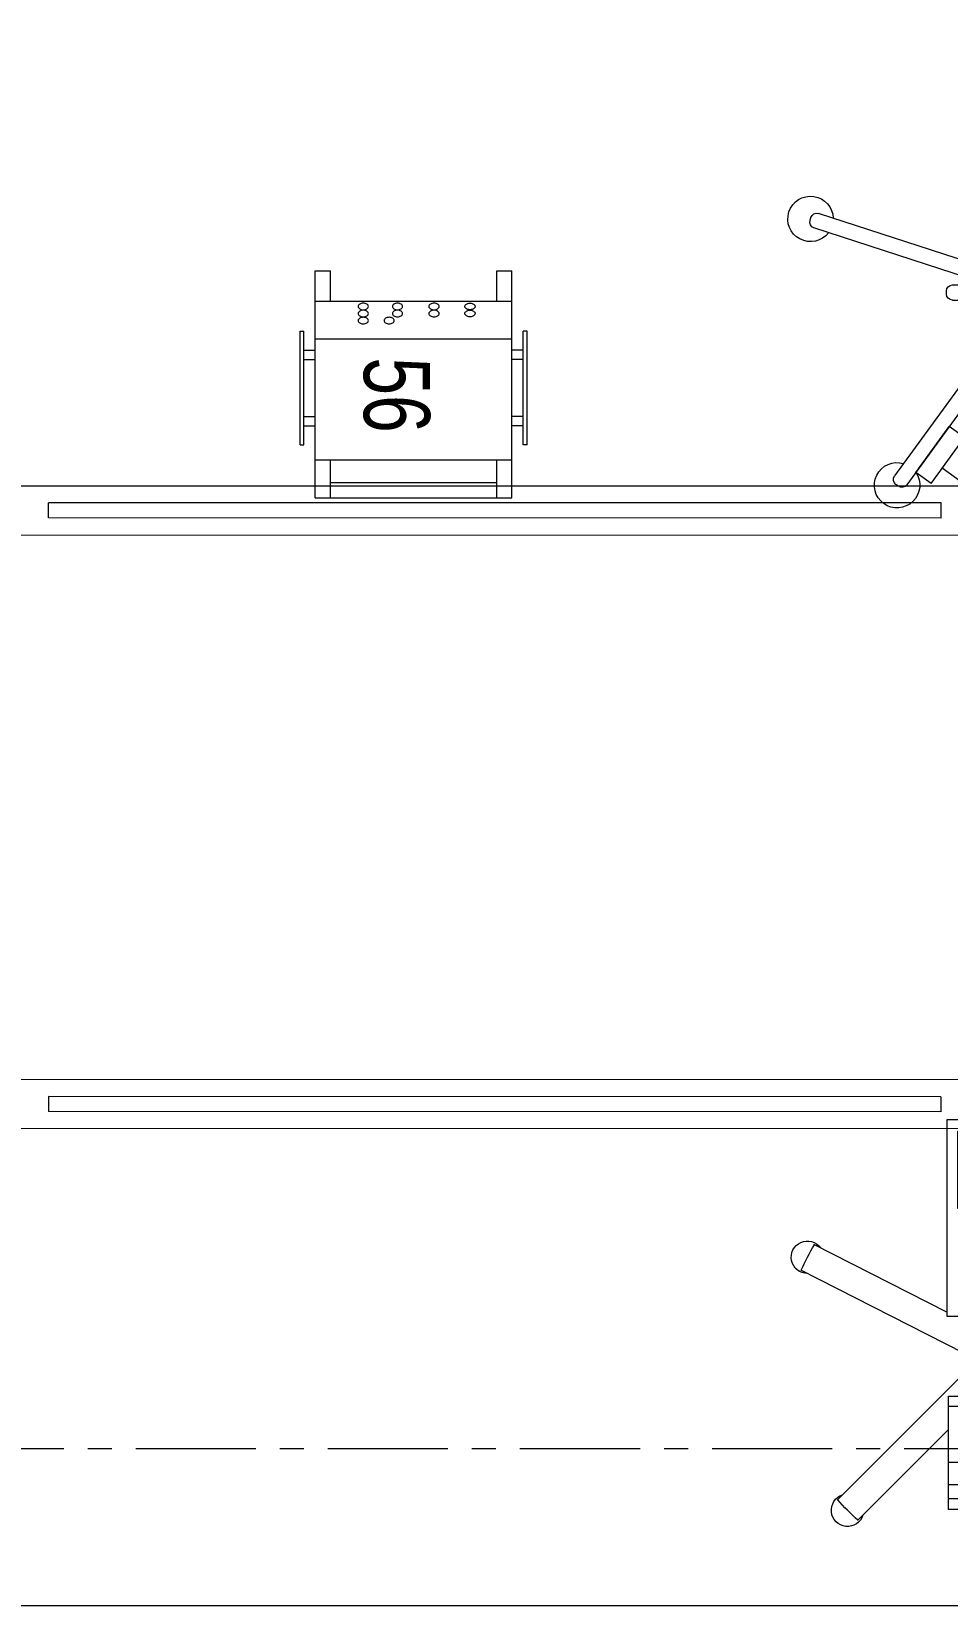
# Model space of a CAD drawing. Header units: millimetres. Extents: x 26027 to 581921, y 7230 to 233891.
# Drawn here: x 469643 to 470854, y 134938 to 137020 of the extents above; entities that cross this region are included whole.
import ezdxf

# ---------------------------------------------------------------- set-up
doc = ezdxf.new("R2010")
doc.units = ezdxf.units.MM
doc.header["$LTSCALE"] = 5
doc.linetypes.add('CENTER', pattern=[50.8, 31.75, -6.35, 6.35, -6.35])
doc.linetypes.add('HIDDEN', pattern=[9.525, 6.35, -3.175])
doc.layers.add('axes', color=9, linetype='Continuous')
for name, color, linetype, lineweight in [('Medical Equipment and Furniture', 163, 'Continuous', 0), ('Medical Equipment and Furniture1', 163, 'Continuous', 5), ('Medical Equipment and Furniture2', 42, 'Continuous', 13)]:
    doc.layers.add(name, color=color, linetype=linetype, lineweight=lineweight)
doc.styles.add('X3G_ENTITY_257CFD', font='swisscl.ttf', dxfattribs={"height": 200})

# ---------------------------------------------------------------- blocks, each defined once
blk = doc.blocks.new('HF12177-P')
for p, q in [((0, 0), (-0.1724, 0.2372)), ((0, 0), (0.1724, 0.2372)), ((-0.0196, -0.007), (-0.1885, 0.2255)), ((0.0196, -0.007), (0.1885, 0.2255)), ((-0.12, -0.015), (-0.12, -0.019)), ((-0.112, -0.007), (0.112, -0.007)), ((-0.1, -0.007), (-0.1, -0.027)), ((0.1, -0.007), (0.1, -0.027)), ((0.12, -0.015), (0.12, -0.019)), ((-0.0631, -0.027), (-0.2951, -0.1024)), ((-0.01, -0.0308), (-0.2889, -0.1214)), ((-0.112, -0.027), (0.112, -0.027)), ((-0.01, -0.0308), (-0.01, -0.324)), ((0.01, -0.0308), (0.01, -0.324)), ((0.01, -0.0308), (0.2889, -0.1214)), ((0.0631, -0.027), (0.2951, -0.1024))]:
    blk.add_line(p, q)
for centre, radius, start, end in [((-0.1852, 0.2378), 0.03, 325.4712, 286.5288), ((0.1852, 0.2378), 0.03, 253.4712, 214.5288), ((-0.1821, 0.2302), 0.008, 126.3733, 216), ((0, -0.017), 0.315, 125.6267, 126.3733), ((-0.1788, 0.2325), 0.008, 36, 125.6267), ((0.1788, 0.2325), 0.008, 54.3733, 144), ((0, -0.017), 0.315, 53.6267, 54.3733), ((0.1821, 0.2302), 0.008, 324, 53.6267), ((-0.112, -0.015), 0.008, 90, 180), ((-0.112, -0.019), 0.008, 180, 270), ((0.112, -0.015), 0.008, 0, 90), ((0.112, -0.019), 0.008, 270, 0), ((-0.2996, -0.1144), 0.03, 37.4712, 358.5288), ((-0.2926, -0.11), 0.008, 108, 197.6267), ((0.2996, -0.1144), 0.03, 181.4712, 142.5288), ((0.2926, -0.11), 0.008, 342.3733, 72), ((0, -0.017), 0.315, 197.6267, 198.3733), ((-0.2914, -0.1138), 0.008, 198.3733, 288), ((0.2914, -0.1138), 0.008, 252, 341.6267), ((0, -0.017), 0.315, 341.6267, 342.3733), ((0, -0.332), 0.03, 109.4712, 70.5288), ((-0.002, -0.324), 0.008, 180, 269.6267), ((0, -0.017), 0.315, 269.6267, 270.3733), ((0.002, -0.324), 0.008, 270.3733, 0)]:
    blk.add_arc(centre, radius, start, end)
blk = doc.blocks.new('MONITOR ARM PLAN')
at = {"color": 8, "linetype": 'HIDDEN'}
for p, q in [((0.025, -0.49375, 0), (0.025, -0.18375, 0)), ((0.025, -0.18375, 0), (0.2, -0.18375, 0)), ((0.2, -0.44375, 0), (0.2, -0.18375, 0)), ((0.2, -0.44375, 0), (0.15, -0.49375, 0)), ((0.025, -0.49375, 0), (0.15, -0.49375, 0))]:
    blk.add_line(p, q, dxfattribs=at)
at = {"layer": 'Medical Equipment and Furniture1'}
for p, q in [((0.025, 0.0375), (0, 0.0375)), ((0, 0.0375), (0, -0.0375)), ((0.025, 0.0375), (0.025, -0.0375)), ((0.145, 0.0125), (0.025, 0.0125)), ((0.15, 0.0075), (0.15, -0.0325)), ((0.025, -0.0375), (0, -0.0375)), ((0.025, -0.0375), (0.145, -0.0375)), ((0.09375, -0.0375), (0.09375, -0.04)), ((0.14375, -0.0375), (0.14375, -0.04)), ((0.09875, -0.045), (0.13875, -0.045)), ((0.1, -0.045), (0.1, -0.18375)), ((0.1375, -0.045), (0.1375, -0.18375))]:
    blk.add_line(p, q, dxfattribs=at)
for centre, start, end in [((0.145, 0.0075, 0), 0, 90), ((0.09875, -0.04), 180, 270), ((0.13875, -0.04), 270, 360), ((0.145, -0.0325), 270, 0)]:
    blk.add_arc(centre, 0.005, start, end, dxfattribs=at)
blk = doc.blocks.new('HF16786E-P')
at = {"layer": 'Medical Equipment and Furniture1'}
for p, q in [((0, 0.425), (-2.14, 0.425)), ((-0.48, 0.4025), (-1.66, 0.4025)), ((-1.66, 0.3825), (-1.66, 0.4025)), ((-0.48, 0.3825), (-0.48, 0.4025)), ((-0.48, 0.3825), (-1.66, 0.3825)), ((-0.28, 0.36), (-1.86, 0.36)), ((-1.86, -0.36), (-0.28, -0.36)), ((-0.48, -0.3825), (-1.66, -0.3825)), ((-1.66, -0.3825), (-1.66, -0.4025)), ((-0.48, -0.3825), (-0.48, -0.4025)), ((-0.48, -0.4025), (-1.66, -0.4025)), ((-2.14, -0.425), (0, -0.425))]:
    blk.add_line(p, q, dxfattribs=at)
for points in [[(-0.48, 0.3825), (-0.48, 0.3825), (-0.48, 0.3825), (-0.48, 0.3825), (-0.48, 0.3825), (-0.48, 0.3825), (-0.48, 0.3825), (-0.48, 0.3825), (-0.48, 0.3825), (-0.48, 0.3825), (-0.48, 0.3825), (-0.48, 0.3825), (-0.48, 0.3825), (-0.48, 0.3825), (-0.48, 0.3825), (-0.48, 0.3825), (-0.48, 0.3825), (-0.48, 0.3825), (-0.48, 0.3825), (-0.48, 0.3825), (-0.48, 0.3825), (-0.48, 0.3825), (-0.48, 0.3825), (-0.48, 0.3825), (-0.48, 0.3825), (-0.48, 0.3825), (-0.48, 0.3825), (-0.48, 0.3825), (-0.48, 0.3825), (-0.48, 0.3825), (-0.48, 0.3825), (-0.48, 0.3825), (-0.48, 0.3825), (-0.48, 0.3825), (-0.48, 0.3825), (-0.48, 0.3825), (-0.48, 0.3825), (-0.48, 0.3825), (-0.48, 0.3825), (-0.48, 0.3825), (-0.48, 0.3825), (-0.48, 0.3825), (-0.48, 0.3825), (-0.48, 0.3825), (-0.48, 0.3825), (-0.48, 0.3825), (-0.48, 0.3825), (-0.48, 0.3825), (-0.48, 0.3825), (-0.48, 0.3825), (-0.48, 0.3825), (-0.48, 0.3825), (-0.48, 0.3825), (-0.48, 0.3825), (-0.48, 0.3825), (-0.48, 0.3825), (-0.48, 0.3825), (-0.48, 0.3825), (-0.48, 0.3825), (-0.48, 0.3825), (-0.48, 0.3825), (-0.48, 0.3825), (-0.48, 0.3825), (-0.48, 0.3825), (-0.48, 0.3825), (-0.48, 0.3825), (-0.48, 0.3825), (-0.48, 0.3825), (-0.48, 0.3825), (-0.48, 0.3825), (-0.48, 0.3825), (-0.48, 0.3825), (-0.48, 0.3825), (-0.48, 0.3825), (-0.48, 0.3825), (-0.48, 0.3825), (-0.48, 0.3825), (-0.48, 0.3825), (-0.48, 0.3825), (-0.48, 0.3825), (-0.48, 0.3825), (-0.48, 0.3825), (-0.48, 0.3825), (-0.48, 0.3825), (-0.48, 0.3825), (-0.48, 0.3825), (-0.48, 0.3825), (-0.48, 0.3825), (-0.48, 0.3825), (-0.48, 0.3825), (-0.48, 0.3825), (-0.48, 0.3825), (-0.48, 0.3825), (-0.48, 0.3825), (-0.48, 0.3825), (-0.48, 0.3825), (-0.48, 0.3825), (-0.48, 0.3825), (-0.48, 0.3825), (-0.48, 0.3825), (-0.48, 0.3825), (-0.48, 0.3825), (-0.48, 0.3825), (-0.48, 0.3825), (-0.48, 0.3825), (-0.48, 0.3825), (-0.48, 0.3825), (-0.48, 0.3825), (-0.48, 0.3825), (-0.48, 0.3825), (-0.48, 0.3825), (-0.48, 0.3825), (-0.48, 0.3825), (-0.48, 0.3825), (-0.48, 0.3825), (-0.48, 0.3825), (-0.48, 0.3825), (-0.48, 0.3825), (-0.48, 0.3825), (-0.48, 0.3825), (-0.48, 0.3825), (-0.48, 0.3825), (-0.48, 0.3825), (-0.48, 0.3825), (-0.48, 0.3825), (-0.48, 0.3825), (-0.48, 0.3825), (-0.48, 0.3825), (-0.48, 0.3825), (-0.48, 0.3825), (-0.48, 0.3825), (-0.48, 0.3825), (-0.48, 0.3825), (-0.48, 0.3825), (-0.48, 0.3825), (-0.48, 0.3825), (-0.48, 0.3825), (-0.48, 0.3825), (-0.48, 0.3825), (-0.48, 0.3825), (-0.48, 0.3825), (-0.48, 0.3825), (-0.48, 0.3825), (-0.48, 0.3825), (-0.48, 0.3825), (-0.48, 0.3825), (-0.48, 0.3825), (-0.48, 0.3825), (-0.48, 0.3825), (-0.48, 0.3825), (-0.48, 0.3825), (-0.48, 0.3825), (-0.48, 0.3825), (-0.48, 0.3825), (-0.48, 0.3825), (-0.48, 0.3825), (-0.48, 0.3825), (-0.48, 0.3825), (-0.48, 0.3825), (-0.48, 0.3825), (-0.48, 0.3825), (-0.48, 0.3825), (-0.48, 0.3825), (-0.48, 0.3825), (-0.48, 0.3825), (-0.48, 0.3825), (-0.48, 0.3825), (-0.48, 0.3825), (-0.48, 0.3825), (-0.48, 0.3825), (-0.48, 0.3825), (-0.48, 0.3825), (-0.48, 0.3825), (-0.48, 0.3825), (-0.48, 0.3825), (-0.48, 0.3825), (-0.48, 0.3825), (-0.48, 0.3825), (-0.48, 0.3825), (-0.48, 0.3825), (-0.48, 0.3825), (-0.48, 0.3825), (-0.48, 0.3825), (-0.48, 0.3825), (-0.48, 0.3825), (-0.48, 0.3825), (-0.48, 0.3825), (-0.48, 0.3825), (-0.48, 0.3825), (-0.48, 0.3825), (-0.48, 0.3825), (-0.48, 0.3825), (-0.48, 0.3825), (-0.48, 0.3825), (-0.48, 0.3825), (-0.48, 0.3825), (-0.48, 0.3825), (-0.48, 0.3825), (-0.48, 0.3825), (-0.48, 0.3825), (-0.48, 0.3825), (-0.48, 0.3825), (-0.48, 0.3825), (-0.48, 0.3825), (-0.48, 0.3825), (-0.48, 0.3825), (-0.48, 0.3825), (-0.48, 0.3825), (-0.48, 0.3825), (-0.48, 0.3825), (-0.48, 0.3825), (-0.48, 0.3825), (-0.48, 0.3825), (-0.48, 0.3825), (-0.48, 0.3825), (-0.48, 0.3825), (-0.48, 0.3825), (-0.48, 0.3825), (-0.48, 0.3825)], [(-0.48, 0.3825), (-0.48, 0.3825), (-0.48, 0.3825), (-0.48, 0.3825), (-0.48, 0.3825), (-0.48, 0.3825), (-0.48, 0.3825), (-0.48, 0.3825), (-0.48, 0.3825), (-0.48, 0.3825), (-0.48, 0.3825), (-0.48, 0.3825), (-0.48, 0.3825), (-0.48, 0.3825), (-0.48, 0.3825), (-0.48, 0.3825), (-0.48, 0.3825), (-0.48, 0.3825), (-0.48, 0.3825), (-0.48, 0.3825), (-0.48, 0.3825), (-0.48, 0.3825), (-0.48, 0.3825), (-0.48, 0.3825), (-0.48, 0.3825), (-0.48, 0.3825), (-0.48, 0.3825), (-0.48, 0.3825), (-0.48, 0.3825), (-0.48, 0.3825), (-0.48, 0.3825), (-0.48, 0.3825), (-0.48, 0.3825), (-0.48, 0.3825), (-0.48, 0.3825), (-0.48, 0.3825), (-0.48, 0.3825), (-0.48, 0.3825), (-0.48, 0.3825), (-0.48, 0.3825), (-0.48, 0.3825), (-0.48, 0.3825), (-0.48, 0.3825), (-0.48, 0.3825), (-0.48, 0.3825), (-0.48, 0.3825), (-0.48, 0.3825), (-0.48, 0.3825), (-0.48, 0.3825), (-0.48, 0.3825), (-0.48, 0.3825), (-0.48, 0.3825), (-0.48, 0.3825), (-0.48, 0.3825), (-0.48, 0.3825), (-0.48, 0.3825), (-0.48, 0.3825), (-0.48, 0.3825), (-0.48, 0.3825), (-0.48, 0.3825), (-0.48, 0.3825), (-0.48, 0.3825), (-0.48, 0.3825), (-0.48, 0.3825), (-0.48, 0.3825), (-0.48, 0.3825), (-0.48, 0.3825), (-0.48, 0.3825), (-0.48, 0.3825), (-0.48, 0.3825), (-0.48, 0.3825), (-0.48, 0.3825), (-0.48, 0.3825), (-0.48, 0.3825), (-0.48, 0.3825), (-0.48, 0.3825), (-0.48, 0.3825), (-0.48, 0.3825), (-0.48, 0.3825), (-0.48, 0.3825), (-0.48, 0.3825), (-0.48, 0.3825), (-0.48, 0.3825), (-0.48, 0.3825), (-0.48, 0.3825), (-0.48, 0.3825), (-0.48, 0.3825), (-0.48, 0.3825), (-0.48, 0.3825), (-0.48, 0.3825), (-0.48, 0.3825), (-0.48, 0.3825), (-0.48, 0.3825), (-0.48, 0.3825), (-0.48, 0.3825), (-0.48, 0.3825), (-0.48, 0.3825), (-0.48, 0.3825), (-0.48, 0.3825), (-0.48, 0.3825), (-0.48, 0.3825), (-0.48, 0.3825), (-0.48, 0.3825), (-0.48, 0.3825), (-0.48, 0.3825), (-0.48, 0.3825), (-0.48, 0.3825), (-0.48, 0.3825), (-0.48, 0.3825), (-0.48, 0.3825), (-0.48, 0.3825), (-0.48, 0.3825), (-0.48, 0.3825), (-0.48, 0.3825), (-0.48, 0.3825), (-0.48, 0.3825), (-0.48, 0.3825), (-0.48, 0.3825), (-0.48, 0.3825), (-0.48, 0.3825), (-0.48, 0.3825), (-0.48, 0.3825), (-0.48, 0.3825), (-0.48, 0.3825), (-0.48, 0.3825), (-0.48, 0.3825), (-0.48, 0.3825), (-0.48, 0.3825), (-0.48, 0.3825), (-0.48, 0.3825), (-0.48, 0.3825), (-0.48, 0.3825), (-0.48, 0.3825), (-0.48, 0.3825), (-0.48, 0.3825), (-0.48, 0.3825), (-0.48, 0.3825), (-0.48, 0.3825), (-0.48, 0.3825), (-0.48, 0.3825), (-0.48, 0.3825), (-0.48, 0.3825), (-0.48, 0.3825), (-0.48, 0.3825), (-0.48, 0.3825), (-0.48, 0.3825), (-0.48, 0.3825), (-0.48, 0.3825), (-0.48, 0.3825), (-0.48, 0.3825), (-0.48, 0.3825), (-0.48, 0.3825), (-0.48, 0.3825), (-0.48, 0.3825), (-0.48, 0.3825), (-0.48, 0.3825), (-0.48, 0.3825), (-0.48, 0.3825), (-0.48, 0.3825), (-0.48, 0.3825), (-0.48, 0.3825), (-0.48, 0.3825), (-0.48, 0.3825), (-0.48, 0.3825), (-0.48, 0.3825), (-0.48, 0.3825), (-0.48, 0.3825), (-0.48, 0.3825), (-0.48, 0.3825), (-0.48, 0.3825), (-0.48, 0.3825), (-0.48, 0.3825), (-0.48, 0.3825), (-0.48, 0.3825), (-0.48, 0.3825), (-0.48, 0.3825), (-0.48, 0.3825), (-0.48, 0.3825), (-0.48, 0.3825), (-0.48, 0.3825), (-0.48, 0.3825), (-0.48, 0.3825), (-0.48, 0.3825), (-0.48, 0.3825), (-0.48, 0.3825), (-0.48, 0.3825), (-0.48, 0.3825), (-0.48, 0.3825), (-0.48, 0.3825), (-0.48, 0.3825), (-0.48, 0.3825), (-0.48, 0.3825), (-0.48, 0.3825), (-0.48, 0.3825), (-0.48, 0.3825), (-0.48, 0.3825), (-0.48, 0.3825), (-0.48, 0.3825), (-0.48, 0.3825), (-0.48, 0.3825), (-0.48, 0.3825), (-0.48, 0.3825), (-0.48, 0.3825), (-0.48, 0.3825), (-0.48, 0.3825), (-0.48, 0.3825), (-0.48, 0.3825), (-0.48, 0.3825), (-0.48, 0.3825), (-0.48, 0.3825), (-0.48, 0.3825), (-0.48, 0.3825), (-0.48, 0.3825), (-0.48, 0.3825)], [(-0.48, 0.3825), (-0.48, 0.3825), (-0.48, 0.3825), (-0.48, 0.3825), (-0.48, 0.3825), (-0.48, 0.3825), (-0.48, 0.3825), (-0.48, 0.3825), (-0.48, 0.3825), (-0.48, 0.3825), (-0.48, 0.3825), (-0.48, 0.3825), (-0.48, 0.3825), (-0.48, 0.3825), (-0.48, 0.3825), (-0.48, 0.3825), (-0.48, 0.3825), (-0.48, 0.3825), (-0.48, 0.3825), (-0.48, 0.3825), (-0.48, 0.3825), (-0.48, 0.3825), (-0.48, 0.3825), (-0.48, 0.3825), (-0.48, 0.3825), (-0.48, 0.3825), (-0.48, 0.3825), (-0.48, 0.3825), (-0.48, 0.3825), (-0.48, 0.3825), (-0.48, 0.3825), (-0.48, 0.3825), (-0.48, 0.3825), (-0.48, 0.3825), (-0.48, 0.3825), (-0.48, 0.3825), (-0.48, 0.3825), (-0.48, 0.3825), (-0.48, 0.3825), (-0.48, 0.3825), (-0.48, 0.3825), (-0.48, 0.3825), (-0.48, 0.3825), (-0.48, 0.3825), (-0.48, 0.3825), (-0.48, 0.3825), (-0.48, 0.3825), (-0.48, 0.3825), (-0.48, 0.3825), (-0.48, 0.3825), (-0.48, 0.3825), (-0.48, 0.3825), (-0.48, 0.3825), (-0.48, 0.3825), (-0.48, 0.3825), (-0.48, 0.3825), (-0.48, 0.3825), (-0.48, 0.3825), (-0.48, 0.3825), (-0.48, 0.3825), (-0.48, 0.3825), (-0.48, 0.3825), (-0.48, 0.3825), (-0.48, 0.3825), (-0.48, 0.3825), (-0.48, 0.3825), (-0.48, 0.3825), (-0.48, 0.3825), (-0.48, 0.3825), (-0.48, 0.3825), (-0.48, 0.3825), (-0.48, 0.3825), (-0.48, 0.3825), (-0.48, 0.3825), (-0.48, 0.3825), (-0.48, 0.3825), (-0.48, 0.3825), (-0.48, 0.3825), (-0.48, 0.3825), (-0.48, 0.3825), (-0.48, 0.3825), (-0.48, 0.3825), (-0.48, 0.3825), (-0.48, 0.3825), (-0.48, 0.3825), (-0.48, 0.3825), (-0.48, 0.3825), (-0.48, 0.3825), (-0.48, 0.3825), (-0.48, 0.3825), (-0.48, 0.3825), (-0.48, 0.3825), (-0.48, 0.3825), (-0.48, 0.3825), (-0.48, 0.3825), (-0.48, 0.3825), (-0.48, 0.3825), (-0.48, 0.3825), (-0.48, 0.3825), (-0.48, 0.3825), (-0.48, 0.3825), (-0.48, 0.3825), (-0.48, 0.3825), (-0.48, 0.3825), (-0.48, 0.3825), (-0.48, 0.3825), (-0.48, 0.3825), (-0.48, 0.3825), (-0.48, 0.3825), (-0.48, 0.3825), (-0.48, 0.3825), (-0.48, 0.3825), (-0.48, 0.3825), (-0.48, 0.3825), (-0.48, 0.3825), (-0.48, 0.3825), (-0.48, 0.3825), (-0.48, 0.3825), (-0.48, 0.3825), (-0.48, 0.3825), (-0.48, 0.3825), (-0.48, 0.3825), (-0.48, 0.3825), (-0.48, 0.3825), (-0.48, 0.3825), (-0.48, 0.3825), (-0.48, 0.3825), (-0.48, 0.3825), (-0.48, 0.3825), (-0.48, 0.3825), (-0.48, 0.3825), (-0.48, 0.3825), (-0.48, 0.3825), (-0.48, 0.3825), (-0.48, 0.3825), (-0.48, 0.3825), (-0.48, 0.3825), (-0.48, 0.3825), (-0.48, 0.3825), (-0.48, 0.3825), (-0.48, 0.3825), (-0.48, 0.3825), (-0.48, 0.3825), (-0.48, 0.3825), (-0.48, 0.3825), (-0.48, 0.3825), (-0.48, 0.3825), (-0.48, 0.3825), (-0.48, 0.3825), (-0.48, 0.3825), (-0.48, 0.3825), (-0.48, 0.3825), (-0.48, 0.3825), (-0.48, 0.3825), (-0.48, 0.3825), (-0.48, 0.3825), (-0.48, 0.3825), (-0.48, 0.3825), (-0.48, 0.3825), (-0.48, 0.3825), (-0.48, 0.3825), (-0.48, 0.3825), (-0.48, 0.3825), (-0.48, 0.3825), (-0.48, 0.3825), (-0.48, 0.3825), (-0.48, 0.3825), (-0.48, 0.3825), (-0.48, 0.3825), (-0.48, 0.3825), (-0.48, 0.3825), (-0.48, 0.3825), (-0.48, 0.3825), (-0.48, 0.3825), (-0.48, 0.3825), (-0.48, 0.3825), (-0.48, 0.3825), (-0.48, 0.3825), (-0.48, 0.3825), (-0.48, 0.3825), (-0.48, 0.3825), (-0.48, 0.3825), (-0.48, 0.3825), (-0.48, 0.3825), (-0.48, 0.3825), (-0.48, 0.3825), (-0.48, 0.3825), (-0.48, 0.3825), (-0.48, 0.3825), (-0.48, 0.3825), (-0.48, 0.3825), (-0.48, 0.3825), (-0.48, 0.3825), (-0.48, 0.3825), (-0.48, 0.3825), (-0.48, 0.3825), (-0.48, 0.3825), (-0.48, 0.3825), (-0.48, 0.3825), (-0.48, 0.3825), (-0.48, 0.3825), (-0.48, 0.3825), (-0.48, 0.3825), (-0.48, 0.3825), (-0.48, 0.3825), (-0.48, 0.3825), (-0.48, 0.3825), (-0.48, 0.3825), (-0.48, 0.3825), (-0.48, 0.3825), (-0.48, 0.3825), (-0.48, 0.3825), (-0.48, 0.3825), (-0.48, 0.3825), (-0.48, 0.3825), (-0.48, 0.3825), (-0.48, 0.3825), (-0.48, 0.3825), (-0.48, 0.3825), (-0.48, 0.3825), (-0.48, 0.3825), (-0.48, 0.3825), (-0.48, 0.3825), (-0.48, 0.3825), (-0.48, 0.3825), (-0.48, 0.3825), (-0.48, 0.3825), (-0.48, 0.3825), (-0.48, 0.3825), (-0.48, 0.3825), (-0.48, 0.3825), (-0.48, 0.3825), (-0.48, 0.3825), (-0.48, 0.3825), (-0.48, 0.3825), (-0.48, 0.3825), (-0.48, 0.3825), (-0.48, 0.3825), (-0.48, 0.3825), (-0.48, 0.3825), (-0.48, 0.3825), (-0.48, 0.3825), (-0.48, 0.3825), (-0.48, 0.3825), (-0.48, 0.3825), (-0.48, 0.3825), (-0.48, 0.3825), (-0.48, 0.3825), (-0.48, 0.3825), (-0.48, 0.3825), (-0.48, 0.3825), (-0.48, 0.3825), (-0.48, 0.3825), (-0.48, 0.3825), (-0.48, 0.3825), (-0.48, 0.3825), (-0.48, 0.3825), (-0.48, 0.3825), (-0.48, 0.3825), (-0.48, 0.3825), (-0.48, 0.3825), (-0.48, 0.3825), (-0.48, 0.3825), (-0.48, 0.3825), (-0.48, 0.3825), (-0.48, 0.3825), (-0.48, 0.3825), (-0.48, 0.3825), (-0.48, 0.3825), (-0.48, 0.3825), (-0.48, 0.3825), (-0.48, 0.3825), (-0.48, 0.3825), (-0.48, 0.3825), (-0.48, 0.3825), (-0.48, 0.3825), (-0.48, 0.3825)]]:
    blk.add_lwpolyline(points, close=True, dxfattribs=at)
for points in [[(-0.48, 0.3825), (-0.48, 0.3825), (-0.48, 0.3825), (-0.48, 0.3825), (-0.48, 0.3825), (-0.48, 0.3825), (-0.48, 0.3825), (-0.48, 0.3825)], [(-0.48, 0.3825), (-0.48, 0.3825), (-0.48, 0.3825), (-0.48, 0.3825), (-0.48, 0.3825), (-0.48, 0.3825), (-0.48, 0.3825), (-0.48, 0.3825), (-0.48, 0.3825), (-0.48, 0.3825), (-0.48, 0.3825), (-0.48, 0.3825), (-0.48, 0.3825), (-0.48, 0.3825), (-0.48, 0.3825), (-0.48, 0.3825), (-0.48, 0.3825), (-0.48, 0.3825), (-0.48, 0.3825), (-0.48, 0.3825), (-0.48, 0.3825), (-0.48, 0.3825), (-0.48, 0.3825), (-0.48, 0.3825), (-0.48, 0.3825), (-0.48, 0.3825), (-0.48, 0.3825), (-0.48, 0.3825), (-0.48, 0.3825), (-0.48, 0.3825), (-0.48, 0.3825), (-0.48, 0.3825), (-0.48, 0.3825), (-0.48, 0.3825), (-0.48, 0.3825), (-0.48, 0.3825), (-0.48, 0.3825), (-0.48, 0.3825), (-0.48, 0.3825), (-0.48, 0.3825), (-0.48, 0.3825), (-0.48, 0.3825), (-0.48, 0.3825), (-0.48, 0.3825), (-0.48, 0.3825), (-0.48, 0.3825), (-0.48, 0.3825), (-0.48, 0.3825), (-0.48, 0.3825), (-0.48, 0.3825), (-0.48, 0.3825), (-0.48, 0.3825), (-0.48, 0.3825), (-0.48, 0.3825), (-0.48, 0.3825), (-0.48, 0.3825), (-0.48, 0.3825), (-0.48, 0.3825), (-0.48, 0.3825), (-0.48, 0.3825), (-0.48, 0.3825), (-0.48, 0.3825), (-0.48, 0.3825), (-0.48, 0.3825), (-0.48, 0.3825), (-0.48, 0.3825), (-0.48, 0.3825), (-0.48, 0.3825), (-0.48, 0.3825), (-0.48, 0.3825), (-0.48, 0.3825), (-0.48, 0.3825), (-0.48, 0.3825), (-0.48, 0.3825), (-0.48, 0.3825), (-0.48, 0.3825), (-0.48, 0.3825), (-0.48, 0.3825), (-0.48, 0.3825), (-0.48, 0.3825), (-0.48, 0.3825), (-0.48, 0.3825), (-0.48, 0.3825), (-0.48, 0.3825), (-0.48, 0.3825), (-0.48, 0.3825), (-0.48, 0.3825), (-0.48, 0.3825), (-0.48, 0.3825), (-0.48, 0.3825), (-0.48, 0.3825), (-0.48, 0.3825), (-0.48, 0.3825), (-0.48, 0.3825), (-0.48, 0.3825), (-0.48, 0.3825), (-0.48, 0.3825), (-0.48, 0.3825), (-0.48, 0.3825), (-0.48, 0.3825), (-0.48, 0.3825), (-0.48, 0.3825), (-0.48, 0.3825), (-0.48, 0.3825), (-0.48, 0.3825), (-0.48, 0.3825), (-0.48, 0.3825), (-0.48, 0.3825), (-0.48, 0.3825), (-0.48, 0.3825), (-0.48, 0.3825)], [(-0.48, 0.3825), (-0.48, 0.3825), (-0.48, 0.3825), (-0.48, 0.3825), (-0.48, 0.3825), (-0.48, 0.3825), (-0.48, 0.3825), (-0.48, 0.3825), (-0.48, 0.3825), (-0.48, 0.3825), (-0.48, 0.3825), (-0.48, 0.3825), (-0.48, 0.3825), (-0.48, 0.3825), (-0.48, 0.3825), (-0.48, 0.3825), (-0.48, 0.3825)], [(-0.48, 0.3825), (-0.48, 0.3825), (-0.48, 0.3825), (-0.48, 0.3825), (-0.48, 0.3825), (-0.48, 0.3825), (-0.48, 0.3825)], [(-0.48, 0.3825), (-0.48, 0.3825), (-0.48, 0.3825), (-0.48, 0.3825), (-0.48, 0.3825), (-0.48, 0.3825), (-0.48, 0.3825), (-0.48, 0.3825), (-0.48, 0.3825), (-0.48, 0.3825), (-0.48, 0.3825), (-0.48, 0.3825)], [(-0.48, 0.3825), (-0.48, 0.3825), (-0.48, 0.3825), (-0.48, 0.3825), (-0.48, 0.3825), (-0.48, 0.3825), (-0.48, 0.3825), (-0.48, 0.3825), (-0.48, 0.3825), (-0.48, 0.3825), (-0.48, 0.3825), (-0.48, 0.3825), (-0.48, 0.3825), (-0.48, 0.3825), (-0.48, 0.3825), (-0.48, 0.3825), (-0.48, 0.3825), (-0.48, 0.3825), (-0.48, 0.3825), (-0.48, 0.3825), (-0.48, 0.3825), (-0.48, 0.3825), (-0.48, 0.3825), (-0.48, 0.3825), (-0.48, 0.3825), (-0.48, 0.3825), (-0.48, 0.3825), (-0.48, 0.3825), (-0.48, 0.3825), (-0.48, 0.3825), (-0.48, 0.3825), (-0.48, 0.3825), (-0.48, 0.3825), (-0.48, 0.3825), (-0.48, 0.3825), (-0.48, 0.3825), (-0.48, 0.3825), (-0.48, 0.3825), (-0.48, 0.3825), (-0.48, 0.3825), (-0.48, 0.3825), (-0.48, 0.3825), (-0.48, 0.3825), (-0.48, 0.3825), (-0.48, 0.3825), (-0.48, 0.3825), (-0.48, 0.3825), (-0.48, 0.3825), (-0.48, 0.3825), (-0.48, 0.3825), (-0.48, 0.3825), (-0.48, 0.3825), (-0.48, 0.3825), (-0.48, 0.3825), (-0.48, 0.3825), (-0.48, 0.3825), (-0.48, 0.3825), (-0.48, 0.3825), (-0.48, 0.3825), (-0.48, 0.3825), (-0.48, 0.3825), (-0.48, 0.3825), (-0.48, 0.3825), (-0.48, 0.3825), (-0.48, 0.3825), (-0.48, 0.3825), (-0.48, 0.3825), (-0.48, 0.3825), (-0.48, 0.3825), (-0.48, 0.3825), (-0.48, 0.3825), (-0.48, 0.3825), (-0.48, 0.3825), (-0.48, 0.3825), (-0.48, 0.3825), (-0.48, 0.3825), (-0.48, 0.3825), (-0.48, 0.3825), (-0.48, 0.3825), (-0.48, 0.3825), (-0.48, 0.3825), (-0.48, 0.3825), (-0.48, 0.3825), (-0.48, 0.3825), (-0.48, 0.3825), (-0.48, 0.3825), (-0.48, 0.3825), (-0.48, 0.3825), (-0.48, 0.3825)], [(-0.48, 0.3825), (-0.48, 0.3825), (-0.48, 0.3825), (-0.48, 0.3825), (-0.48, 0.3825), (-0.48, 0.3825), (-0.48, 0.3825), (-0.48, 0.3825), (-0.48, 0.3825), (-0.48, 0.3825), (-0.48, 0.3825), (-0.48, 0.3825), (-0.48, 0.3825), (-0.48, 0.3825), (-0.48, 0.3825), (-0.48, 0.3825), (-0.48, 0.3825), (-0.48, 0.3825), (-0.48, 0.3825), (-0.48, 0.3825), (-0.48, 0.3825), (-0.48, 0.3825), (-0.48, 0.3825), (-0.48, 0.3825), (-0.48, 0.3825), (-0.48, 0.3825), (-0.48, 0.3825), (-0.48, 0.3825), (-0.48, 0.3825), (-0.48, 0.3825), (-0.48, 0.3825), (-0.48, 0.3825), (-0.48, 0.3825), (-0.48, 0.3825), (-0.48, 0.3825), (-0.48, 0.3825), (-0.48, 0.3825), (-0.48, 0.3825), (-0.48, 0.3825), (-0.48, 0.3825), (-0.48, 0.3825), (-0.48, 0.3825), (-0.48, 0.3825), (-0.48, 0.3825), (-0.48, 0.3825), (-0.48, 0.3825), (-0.48, 0.3825), (-0.48, 0.3825), (-0.48, 0.3825), (-0.48, 0.3825), (-0.48, 0.3825), (-0.48, 0.3825), (-0.48, 0.3825), (-0.48, 0.3825)], [(-0.48, 0.3825), (-0.48, 0.3825), (-0.48, 0.3825), (-0.48, 0.3825), (-0.48, 0.3825), (-0.48, 0.3825), (-0.48, 0.3825), (-0.48, 0.3825), (-0.48, 0.3825), (-0.48, 0.3825)], [(-0.48, 0.3825), (-0.48, 0.3825), (-0.48, 0.3825), (-0.48, 0.3825), (-0.48, 0.3825), (-0.48, 0.3825), (-0.48, 0.3825), (-0.48, 0.3825), (-0.48, 0.3825), (-0.48, 0.3825)], [(-0.48, 0.3825), (-0.48, 0.3825), (-0.48, 0.3825), (-0.48, 0.3825), (-0.48, 0.3825), (-0.48, 0.3825), (-0.48, 0.3825), (-0.48, 0.3825), (-0.48, 0.3825), (-0.48, 0.3825), (-0.48, 0.3825), (-0.48, 0.3825), (-0.48, 0.3825), (-0.48, 0.3825), (-0.48, 0.3825)], [(-0.48, 0.3825), (-0.48, 0.3825), (-0.48, 0.3825), (-0.48, 0.3825), (-0.48, 0.3825), (-0.48, 0.3825), (-0.48, 0.3825), (-0.48, 0.3825), (-0.48, 0.3825), (-0.48, 0.3825)], [(-0.48, 0.3825), (-0.48, 0.3825), (-0.48, 0.3825), (-0.48, 0.3825), (-0.48, 0.3825), (-0.48, 0.3825), (-0.48, 0.3825)], [(-0.48, 0.3825), (-0.48, 0.3825), (-0.48, 0.3825), (-0.48, 0.3825), (-0.48, 0.3825), (-0.48, 0.3825), (-0.48, 0.3825), (-0.48, 0.3825), (-0.48, 0.3825), (-0.48, 0.3825)], [(-0.48, 0.3825), (-0.48, 0.3825), (-0.48, 0.3825), (-0.48, 0.3825), (-0.48, 0.3825), (-0.48, 0.3825), (-0.48, 0.3825), (-0.48, 0.3825), (-0.48, 0.3825), (-0.48, 0.3825), (-0.48, 0.3825), (-0.48, 0.3825), (-0.48, 0.3825), (-0.48, 0.3825), (-0.48, 0.3825), (-0.48, 0.3825), (-0.48, 0.3825), (-0.48, 0.3825)], [(-0.48, 0.3825), (-0.48, 0.3825), (-0.48, 0.3825), (-0.48, 0.3825), (-0.48, 0.3825), (-0.48, 0.3825), (-0.48, 0.3825), (-0.48, 0.3825), (-0.48, 0.3825)]]:
    blk.add_lwpolyline(points, dxfattribs=at)
blk = doc.blocks.new('Syringe')
at = {"layer": 'Medical Equipment and Furniture2', "color": 254}
for points in [[(42.9739, -11.5277), (42.7139, -11.5277), (42.7139, -11.3827), (42.9739, -11.3827), (42.9739, -11.5277)], [(42.7384, -11.5086), (42.7658, -11.5086), (42.7658, -11.475), (42.7384, -11.475)], [(42.779, -11.4899), (42.779, -11.487), (42.7748, -11.487), (42.7748, -11.5), (42.779, -11.5), (42.779, -11.497)], [(42.8055, -11.4851), (42.8055, -11.48), (42.8023, -11.48), (42.8023, -11.5069), (42.8055, -11.5069), (42.8055, -11.5019)], [(42.8055, -11.5019), (42.8984, -11.5019), (42.8984, -11.4851), (42.8055, -11.4851)], [(42.8023, -11.4899), (42.779, -11.4899)], [(42.779, -11.497), (42.8023, -11.497)], [(42.8055, -11.4899), (42.8055, -11.497)], [(42.8055, -11.497), (42.8055, -11.4899)], [(42.8055, -11.497), (42.8055, -11.4899)]]:
    blk.add_lwpolyline(points, dxfattribs=at)
for points in [[(42.8312, -11.3974), (42.7289, -11.3974), (42.7289, -11.4415), (42.8312, -11.4415)], [(42.9073, -11.3985), (42.8765, -11.3985), (42.8765, -11.4091), (42.9073, -11.4091)], [(42.956, -11.3985), (42.9252, -11.3985), (42.9252, -11.4091), (42.956, -11.4091)], [(42.9073, -11.4175), (42.8765, -11.4175), (42.8765, -11.4281), (42.9073, -11.4281)], [(42.956, -11.4175), (42.9252, -11.4175), (42.9252, -11.4281), (42.956, -11.4281)], [(42.7748, -11.487), (42.7658, -11.487), (42.7658, -11.4777), (42.7748, -11.4777)], [(42.9498, -11.475), (42.8984, -11.475), (42.8984, -11.5086), (42.9498, -11.5086)], [(42.7748, -11.4967), (42.7658, -11.4967), (42.7658, -11.5059), (42.7748, -11.5059)]]:
    blk.add_lwpolyline(points, close=True, dxfattribs=at)
at = {"layer": 'Medical Equipment and Furniture2', "color": 254, "extrusion": (0, 0, -1)}
blk.add_ellipse((42.7384, -11.4918), major_axis=(0, 0.0168), ratio=0.733735, start_param=3.141593, end_param=6.283185, dxfattribs=at)
blk = doc.blocks.new('Infusion')
at = {"layer": 'Medical Equipment and Furniture2', "color": 254}
for points in [[(43.0793, -11.3852), (43.0793, -11.5252), (43.2293, -11.5252), (43.2293, -11.3852), (43.0793, -11.3852)], [(43.1962, -11.4242), (43.1962, -11.4114), (43.215, -11.4114), (43.215, -11.4242)]]:
    blk.add_lwpolyline(points, dxfattribs=at)
for points in [[(43.0793, -11.3852), (43.0793, -11.4242), (43.2293, -11.4242), (43.2293, -11.3852)], [(43.0927, -11.3852), (43.0927, -11.404), (43.1673, -11.404), (43.1673, -11.3852)], [(43.1962, -11.3852), (43.1962, -11.4027), (43.215, -11.4027), (43.215, -11.3852)]]:
    blk.add_lwpolyline(points, close=True, dxfattribs=at)
blk = doc.blocks.new('Infusion Syringe')
at = {"layer": 'Medical Equipment and Furniture1'}
for p, q in [((43.0225, -11.4053), (42.9127, -11.1899)), ((42.9683, -11.3827), (42.8788, -11.2071)), ((43.0459, -11.409), (43.2169, -11.238)), ((43.1234, -11.3852), (43.2437, -11.2649)), ((42.9886, -11.4225), (42.9765, -11.3988)), ((42.9753, -11.4431), (42.9739, -11.4433)), ((43.0124, -11.4411), (43.017, -11.4365)), ((43.0234, -11.4354), (43.017, -11.4365)), ((43.0357, -11.4374), (43.0414, -11.4403)), ((43.0444, -11.4461), (43.0414, -11.4403)), ((43.0728, -11.4359), (43.0766, -11.432)), ((43.0407, -11.4693), (43.0453, -11.4647)), ((43.0463, -11.4583), (43.0453, -11.4647)), ((43.0791, -11.4595), (43.0793, -11.4596)), ((42.9838, -11.4812), (42.9765, -11.4824)), ((43.0175, -11.473), (43.0233, -11.476)), ((43.0297, -11.4749), (43.0233, -11.476)), ((43.0006, -11.498), (42.9627, -11.7368)), ((43.0381, -11.5039), (43.0003, -11.7427)), ((43.0592, -11.4932), (43.0766, -11.502)), ((43.1221, -11.5252), (43.2746, -11.6029)), ((43.2058, -11.5252), (43.2919, -11.5691))]:
    blk.add_line(p, q, dxfattribs=at)
for points in [[(43.0266, -11.4455), (43.0266, -11.4649), (42.9739, -11.4649), (42.9739, -11.4455)], [(43.0266, -11.4455), (43.0266, -11.4649), (43.0793, -11.4649), (43.0793, -11.4455)], [(43.043, -11.4963), (43.043, -11.5009), (43.0102, -11.5009), (43.0102, -11.4963)]]:
    blk.add_lwpolyline(points, close=True, dxfattribs=at)
for points in [[(43.0302, -11.4759), (43.0302, -11.4963), (43.0229, -11.4963), (43.0229, -11.4759)], [(43.0046, -11.5009), (43.0485, -11.5009)], [(43.0485, -11.5116), (43.0046, -11.5116)]]:
    blk.add_lwpolyline(points, dxfattribs=at)
for centre, radius, start, end in [((42.8958, -11.1985), 0.0214, 359.734, 234.266), ((43.0266, -11.4552), 0.2881, 113.2187, 120.7813), ((43.2303, -11.2515), 0.0214, 287.734, 162.266), ((43.0266, -11.4552), 0.2881, 41.2187, 48.7813), ((43.0266, -11.4552), 0.0501, 296.8163, 169.3714), ((43.0266, -11.4552), 0.021, 6.8276, 152.4616), ((43.0266, -11.4552), 0.00972, 270, 90), ((43.0266, -11.4552), 0.0501, 190.6286, 243.1837), ((43.0266, -11.4552), 0.021, 207.5384, 353.1724), ((43.2833, -11.586), 0.0214, 215.734, 90.266), ((43.0266, -11.4552), 0.2881, 329.2187, 336.7813), ((42.9815, -11.7398), 0.0214, 143.734, 18.266), ((43.0266, -11.4552), 0.2881, 257.2187, 264.7813)]:
    blk.add_arc(centre, radius, start, end, dxfattribs=at)
for centre in [(43.0046, -11.5062), (43.0101, -11.5062), (43.0156, -11.5062), (43.0211, -11.5062), (43.0266, -11.5062), (43.0321, -11.5062), (43.0375, -11.5062), (43.043, -11.5062), (43.0485, -11.5062)]:
    blk.add_ellipse(centre, major_axis=(0, -0.00537), ratio=0.510594, start_param=3.141593, end_param=9.424778, dxfattribs=at)
for name in ['Syringe', 'Infusion']:
    blk.add_blockref(name, (0, 0), dxfattribs=at)
blk = doc.blocks.new('ME17423-P')
at = {"layer": 'Medical Equipment and Furniture1'}
for p, q in [((0.26, 0), (0, 0)), ((0, 0), (0, -0.3)), ((0.02, 0), (0.02, -0.05)), ((0.24, 0), (0.24, -0.05)), ((0.26, 0), (0.26, -0.3)), ((0.24, -0.02), (0.02, -0.02)), ((0.26, -0.05), (0, -0.05)), ((-0.02, -0.07), (-0.02, -0.22)), ((-0.02, -0.07), (-0.015, -0.07)), ((-0.015, -0.07), (-0.015, -0.22)), ((0.275, -0.07), (0.275, -0.22)), ((0.28, -0.07), (0.275, -0.07)), ((0.28, -0.07), (0.28, -0.22)), ((-0.015, -0.095), (0, -0.095)), ((0.275, -0.095), (0.26, -0.095)), ((-0.015, -0.1075), (0, -0.1075)), ((0.275, -0.1075), (0.26, -0.1075)), ((-0.015, -0.1825), (0, -0.1825)), ((0.275, -0.1825), (0.26, -0.1825)), ((-0.015, -0.195), (0, -0.195)), ((0.275, -0.195), (0.26, -0.195)), ((-0.02, -0.22), (-0.015, -0.22)), ((0.26, -0.21), (0, -0.21)), ((0.28, -0.22), (0.275, -0.22)), ((0.26, -0.26), (0, -0.26)), ((0.02, -0.26), (0.02, -0.3)), ((0.24, -0.26), (0.24, -0.3)), ((0.02, -0.3), (0, -0.3)), ((0.26, -0.3), (0.24, -0.3))]:
    blk.add_line(p, q, dxfattribs=at)
for points in [[(0.0623, -0.2435, -0.14448), (0.0618, -0.2451, -0.107176), (0.0603, -0.2466, -0.077753), (0.0582, -0.2475, -0.064938), (0.0555, -0.2479, -0.064938), (0.0528, -0.2475, -0.077753), (0.0508, -0.2466, -0.107176), (0.0492, -0.2451, -0.14448), (0.0488, -0.2435, -0.14448), (0.0492, -0.242, -0.107176), (0.0508, -0.2405, -0.077753), (0.0528, -0.2396, -0.064938), (0.0555, -0.2392, -0.064938), (0.0582, -0.2396, -0.077753), (0.0603, -0.2405, -0.107176), (0.0618, -0.242, -0.14448)], [(0.0623, -0.2529, -0.14448), (0.0618, -0.2544, -0.107176), (0.0603, -0.2559, -0.077753), (0.0582, -0.2568, -0.064938), (0.0555, -0.2572, -0.064938), (0.0528, -0.2568, -0.077753), (0.0508, -0.2559, -0.107176), (0.0492, -0.2544, -0.14448), (0.0488, -0.2529, -0.14448), (0.0492, -0.2513, -0.107176), (0.0508, -0.2498, -0.077753), (0.0528, -0.2489, -0.064938), (0.0555, -0.2485, -0.064938), (0.0582, -0.2489, -0.077753), (0.0603, -0.2498, -0.107176), (0.0618, -0.2513, -0.14448)]]:
    blk.add_lwpolyline(points, format="xyb", close=True, dxfattribs=at)
for centre, radius, start, end in [((0.0991, -0.2435), 0.00284, 147.1153, 180), ((0.0991, -0.2435), 0.00284, 180, 212.8847), ((0.101, -0.2447), 0.00507, 122.6457, 147.1153), ((0.101, -0.2423), 0.00507, 212.8847, 237.3543), ((0.1022, -0.2467), 0.00735, 104.8618, 122.6457), ((0.1022, -0.2404), 0.00735, 237.3543, 255.1382), ((0.1022, -0.256), 0.00735, 104.8618, 122.6457), ((0.103, -0.2497), 0.0105, 90, 104.8618), ((0.103, -0.2374), 0.0105, 255.1382, 270), ((0.103, -0.259), 0.0105, 90, 104.8618), ((0.103, -0.2497), 0.0105, 75.1382, 90), ((0.103, -0.2374), 0.0105, 270, 284.8618), ((0.103, -0.259), 0.0105, 75.1382, 90), ((0.1039, -0.2467), 0.00735, 57.3543, 75.1382), ((0.1039, -0.2404), 0.00735, 284.8618, 302.6457), ((0.1039, -0.256), 0.00735, 57.3543, 75.1382), ((0.1051, -0.2447), 0.00507, 32.8847, 57.3543), ((0.1051, -0.2423), 0.00507, 302.6457, 327.1153), ((0.107, -0.2435), 0.00284, 0, 32.8847), ((0.107, -0.2435), 0.00284, 327.1153, 360), ((0.1475, -0.2435), 0.00284, 147.1153, 180), ((0.1475, -0.2435), 0.00284, 180, 212.8847), ((0.1494, -0.2447), 0.00507, 122.6457, 147.1153), ((0.1494, -0.2423), 0.00507, 212.8847, 237.3543), ((0.1506, -0.2467), 0.00735, 104.8618, 122.6457), ((0.1506, -0.2404), 0.00735, 237.3543, 255.1382), ((0.1506, -0.256), 0.00735, 104.8618, 122.6457), ((0.1514, -0.2497), 0.0105, 90, 104.8618), ((0.1514, -0.2374), 0.0105, 255.1382, 270), ((0.1514, -0.259), 0.0105, 90, 104.8618), ((0.1514, -0.2497), 0.0105, 75.1382, 90), ((0.1514, -0.2374), 0.0105, 270, 284.8618), ((0.1514, -0.259), 0.0105, 75.1382, 90), ((0.1522, -0.2467), 0.00735, 57.3543, 75.1382), ((0.1522, -0.2404), 0.00735, 284.8618, 302.6457), ((0.1522, -0.256), 0.00735, 57.3543, 75.1382), ((0.1585, -0.2342), 0.00284, 147.1153, 180), ((0.1585, -0.2342), 0.00284, 180, 212.8847), ((0.1604, -0.2354), 0.00507, 122.6457, 147.1153), ((0.1604, -0.233), 0.00507, 212.8847, 237.3543), ((0.1534, -0.2447), 0.00507, 32.8847, 57.3543), ((0.1534, -0.2423), 0.00507, 302.6457, 327.1153), ((0.1616, -0.2373), 0.00735, 104.8618, 122.6457), ((0.1616, -0.2311), 0.00735, 237.3543, 255.1382), ((0.1553, -0.2435), 0.00284, 0, 32.8847), ((0.1553, -0.2435), 0.00284, 327.1153, 360), ((0.1624, -0.2404), 0.0105, 90, 104.8618), ((0.1624, -0.228), 0.0105, 255.1382, 270), ((0.1624, -0.2404), 0.0105, 75.1382, 90), ((0.1624, -0.228), 0.0105, 270, 284.8618), ((0.1632, -0.2373), 0.00735, 57.3543, 75.1382), ((0.1632, -0.2311), 0.00735, 284.8618, 302.6457), ((0.1645, -0.2354), 0.00507, 32.8847, 57.3543), ((0.1645, -0.233), 0.00507, 302.6457, 327.1153), ((0.1663, -0.2342), 0.00284, 0, 32.8847), ((0.1663, -0.2342), 0.00284, 327.1153, 0), ((0.1927, -0.2342), 0.00284, 147.1153, 180), ((0.1927, -0.2342), 0.00284, 180, 212.8847), ((0.1927, -0.2435), 0.00284, 147.1153, 180), ((0.1927, -0.2435), 0.00284, 180, 212.8847), ((0.1945, -0.2354), 0.00507, 122.6457, 147.1153), ((0.1945, -0.233), 0.00507, 212.8847, 237.3543), ((0.1945, -0.2447), 0.00507, 122.6457, 147.1153), ((0.1945, -0.2423), 0.00507, 212.8847, 237.3543), ((0.1958, -0.2373), 0.00735, 104.8618, 122.6457), ((0.1958, -0.2311), 0.00735, 237.3543, 255.1382), ((0.1958, -0.2467), 0.00735, 104.8618, 122.6457), ((0.1958, -0.2404), 0.00735, 237.3543, 255.1382), ((0.1958, -0.256), 0.00735, 104.8618, 122.6457), ((0.1966, -0.2404), 0.0105, 90, 104.8618), ((0.1966, -0.228), 0.0105, 255.1382, 270), ((0.1966, -0.2497), 0.0105, 90, 104.8618), ((0.1966, -0.2374), 0.0105, 255.1382, 270), ((0.1966, -0.259), 0.0105, 90, 104.8618), ((0.1966, -0.2404), 0.0105, 75.1382, 90), ((0.1966, -0.228), 0.0105, 270, 284.8618), ((0.1966, -0.2497), 0.0105, 75.1382, 90), ((0.1966, -0.2374), 0.0105, 270, 284.8618), ((0.1966, -0.259), 0.0105, 75.1382, 90), ((0.1974, -0.2373), 0.00735, 57.3543, 75.1382), ((0.1974, -0.2311), 0.00735, 284.8618, 302.6457), ((0.1974, -0.2467), 0.00735, 57.3543, 75.1382), ((0.1974, -0.2404), 0.00735, 284.8618, 302.6457), ((0.1974, -0.256), 0.00735, 57.3543, 75.1382), ((0.1986, -0.2354), 0.00507, 32.8847, 57.3543), ((0.1986, -0.233), 0.00507, 302.6457, 327.1153), ((0.1986, -0.2447), 0.00507, 32.8847, 57.3543), ((0.1986, -0.2423), 0.00507, 302.6457, 327.1153), ((0.2005, -0.2342), 0.00284, 0, 32.8847), ((0.2005, -0.2342), 0.00284, 327.1153, 360), ((0.2005, -0.2435), 0.00284, 0, 32.8847), ((0.2005, -0.2435), 0.00284, 327.1153, 360), ((0.0991, -0.2529), 0.00284, 147.1153, 180), ((0.0991, -0.2529), 0.00284, 180, 212.8847), ((0.101, -0.2541), 0.00507, 122.6457, 147.1153), ((0.101, -0.2517), 0.00507, 212.8847, 237.3543), ((0.1022, -0.2497), 0.00735, 237.3543, 255.1382), ((0.103, -0.2467), 0.0105, 255.1382, 270), ((0.103, -0.2467), 0.0105, 270, 284.8618), ((0.1039, -0.2497), 0.00735, 284.8618, 302.6457), ((0.1051, -0.2541), 0.00507, 32.8847, 57.3543), ((0.1051, -0.2517), 0.00507, 302.6457, 327.1153), ((0.107, -0.2529), 0.00284, 0, 32.8847), ((0.107, -0.2529), 0.00284, 327.1153, 360), ((0.1475, -0.2529), 0.00284, 147.1153, 180), ((0.1475, -0.2529), 0.00284, 180, 212.8847), ((0.1494, -0.2541), 0.00507, 122.6457, 147.1153), ((0.1494, -0.2517), 0.00507, 212.8847, 237.3543), ((0.1506, -0.2497), 0.00735, 237.3543, 255.1382), ((0.1514, -0.2467), 0.0105, 255.1382, 270), ((0.1514, -0.2467), 0.0105, 270, 284.8618), ((0.1522, -0.2497), 0.00735, 284.8618, 302.6457), ((0.1534, -0.2541), 0.00507, 32.8847, 57.3543), ((0.1534, -0.2517), 0.00507, 302.6457, 327.1153), ((0.1553, -0.2529), 0.00284, 0, 32.8847), ((0.1553, -0.2529), 0.00284, 327.1153, 360), ((0.1927, -0.2529), 0.00284, 147.1153, 180), ((0.1927, -0.2529), 0.00284, 180, 212.8847), ((0.1945, -0.2541), 0.00507, 122.6457, 147.1153), ((0.1945, -0.2517), 0.00507, 212.8847, 237.3543), ((0.1958, -0.2497), 0.00735, 237.3543, 255.1382), ((0.1966, -0.2467), 0.0105, 255.1382, 270), ((0.1966, -0.2467), 0.0105, 270, 284.8618), ((0.1974, -0.2497), 0.00735, 284.8618, 302.6457), ((0.1986, -0.2541), 0.00507, 32.8847, 57.3543), ((0.1986, -0.2517), 0.00507, 302.6457, 327.1153), ((0.2005, -0.2529), 0.00284, 0, 32.8847), ((0.2005, -0.2529), 0.00284, 327.1153, 360)]:
    blk.add_arc(centre, radius, start, end, dxfattribs=at)

msp = doc.modelspace()

# ---------------------------------------------------------------- linework, layer by layer
at = {"layer": 'axes', "linetype": 'CENTER', "lineweight": 0}
msp.add_line((580937.8, 135145.3, 2.4), (448568.3, 135145.3, 2.4), dxfattribs=at)
at = {"layer": 'Medical Equipment and Furniture'}
msp.add_line((468935.6, 134938.3, 2.4), (471435.6, 134938.3, 2.4), dxfattribs=at)

# ---------------------------------------------------------------- block references
at = {"layer": 'Medical Equipment and Furniture', "extrusion": (1.39405e-12, 1.92689e-13, -1), "xscale": 1000, "yscale": 1000, "zscale": -1000, "rotation": 179.9850316752829}
msp.add_blockref('HF12177-P', (-470972.8, 136657.4, -2.4), dxfattribs=at)
at = {"layer": 'Medical Equipment and Furniture'}
for name, p, xscale, yscale, zscale, rotation in [('MONITOR ARM PLAN', (470834.5, 136466.9, 2.4), -1000, 1000, 1000, 144.0149683247205), ('ME17423-P', (470278.5, 136403.1, 2.4), 999.9999999999994, 999.9999999999994, 999.9999999999994, 179.9997708608138), ('Infusion Syringe', (459470.6, 178294.6, 2.4), -1000, 1000, 1000, 90)]:
    msp.add_blockref(name, p, dxfattribs=dict(at, xscale=xscale, yscale=yscale, zscale=zscale, rotation=rotation))
at = {"layer": 'Medical Equipment and Furniture', "lineweight": 0, "xscale": -1000, "yscale": 1000, "zscale": 1000, "rotation": 179.9850063405835}
msp.add_blockref('HF16786E-P', (471325.8, 135993.5, 2.4), dxfattribs=at)

# ---------------------------------------------------------------- texts
at = {"layer": 'Medical Equipment and Furniture', "insert": (470081.4, 136538.8, 2.4), "char_height": 87.47, "attachment_point": 8, "rotation": 270, "style": 'X3G_ENTITY_257CFD'}
msp.add_mtext('56', dxfattribs=at)

doc.saveas('drawing.dxf')
